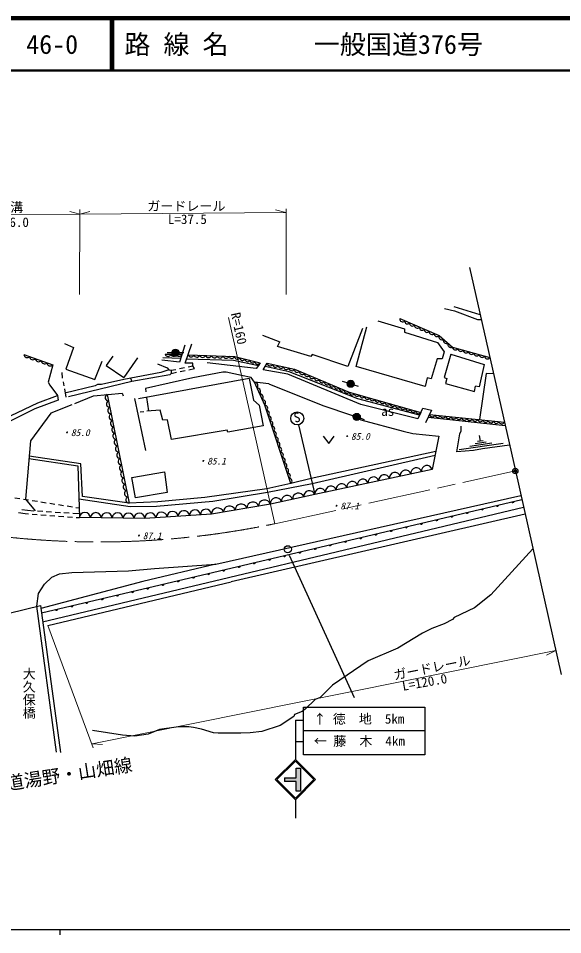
# Model space of a CAD drawing. Units: millimetres, scale not verified. Extents: x 40000 to 680000, y 20000 to 380000.
# Drawn here: x 160014 to 264522, y 204000 to 380000 of the extents above; entities that cross this region are included whole.
import ezdxf
from ezdxf.enums import TextEntityAlignment as Align

# ---------------------------------------------------------------- set-up
doc = ezdxf.new("R2010")
doc.units = ezdxf.units.MM
doc.header["$LTSCALE"] = 1000
doc.header["$PDMODE"] = 32
doc.header["$PDSIZE"] = 500
doc.linetypes.add('CHAIN', pattern=[18.5, 12, -1.5, 3.5, -1.5])
for name, color, linetype, lineweight in [('M-BGD', 7, 'Continuous', 25), ('M-BMK', 2, 'CHAIN', 13), ('M-BMK-SRVR', 3, 'Continuous', 25), ('M-STR-HTXT', 7, 'Continuous', 13), ('M-STR-STRC', 7, 'Continuous', 25), ('M-TTL', 2, 'Continuous', 140), ('M-TTL-BAND', 7, 'Continuous', 25), ('M-TTL-LINE', 7, 'Continuous', 50)]:
    doc.layers.add(name, color=color, linetype=linetype, lineweight=lineweight)
doc.layers.add('M-OTRS', color=6, linetype='Continuous')
doc.layers.add('M-TTL-TXT', color=7, linetype='Continuous')
doc.styles.add('@ＭＳ ゴシック', font='')
doc.styles.add('ＭＳ ゴシック', font='')
doc.styles.get('@ＭＳ ゴシック').set_extended_font_data('@MS Gothic')
doc.styles.get('ＭＳ ゴシック').set_extended_font_data('MS Gothic')

msp = doc.modelspace()

# ---------------------------------------------------------------- hatches: boundary and pattern name
at = {"layer": 'M-BGD'}
for points in [[(190858, 315763, -1), (189492, 315763, -1)], [(223177, 310025, -1), (224476, 309602, -0.41421), (223615, 309164, -0.41421)], [(224337, 303663, -0.41421), (225204, 304089, -0.41421), (225630, 303223, -1)]]:
    msp.add_hatch(color=256, dxfattribs=at).paths.add_polyline_path(points)
at = {"layer": 'M-STR-STRC'}
msp.add_hatch(color=256, dxfattribs=at).paths.add_polyline_path([(213328, 235954), (213328, 234113), (211143, 234113), (211143, 233392), (213360, 233392), (213360, 231535), (214159, 231535), (214159, 235954)])
msp.add_hatch(color=256, dxfattribs=at).paths.add_polyline_path([(213328, 235954), (213328, 234113), (211143, 234113), (211143, 233392), (213360, 233392), (213360, 231535), (214159, 231535), (214159, 235954)])
msp.add_hatch(color=256, dxfattribs=at).paths.add_polyline_path([(213328, 235954), (213328, 234113), (211143, 234113), (211143, 233392), (213360, 233392), (213360, 231535), (214159, 231535), (214159, 235954)])
msp.add_hatch(color=256, dxfattribs=at).paths.add_polyline_path([(213328, 235954), (213328, 234113), (211143, 234113), (211143, 233392), (213360, 233392), (213360, 231535), (214159, 231535), (214159, 235954)])
msp.add_hatch(color=256, dxfattribs=at).paths.add_polyline_path([(213328, 235954), (213328, 234113), (211143, 234113), (211143, 233392), (213360, 233392), (213360, 231535), (214159, 231535), (214159, 235954)])

# ---------------------------------------------------------------- linework, layer by layer
at = {"layer": 'M-BGD'}
for p, q in [((241834, 324245), (243782, 323822)), ((243612, 324669), (248608, 323145)), ((243782, 323822), (248184, 322129)), ((248184, 322129), (248862, 322129)), ((226086, 320435), (223292, 313154)), ((224901, 313154), (226933, 320774)), ((229050, 321875), (234130, 320351)), ((234130, 320351), (234130, 319727)), ((206867, 319165), (210208, 317888)), ((234130, 319727), (240480, 317726)), ((168852, 317557), (170630, 316795)), ((192019, 313796), (193336, 317464)), ((209746, 316964), (210208, 317888)), ((216180, 315017), (209746, 316964)), ((240480, 317726), (241750, 315948)), ((161080, 315438), (166609, 313463)), ((170630, 316795), (169106, 312646)), ((178165, 315101), (176895, 313323)), ((188208, 315478), (191444, 315491)), ((188579, 315799), (189493, 315800)), ((190872, 315799), (191786, 315800)), ((216432, 315434), (216180, 315017)), ((223292, 313154), (216432, 315434)), ((241750, 315948), (241411, 314593)), ((243027, 315478), (241799, 311027)), ((243027, 315478), (249454, 313493)), ((174694, 310614), (176133, 314170)), ((176895, 313323), (180282, 311037)), ((182906, 314763), (180282, 311037)), ((186716, 313662), (188579, 312900)), ((191195, 314676), (187773, 314783)), ((193546, 313743), (192019, 313796)), ((193529, 313252), (193546, 313743)), ((202380, 313154), (196284, 313831)), ((206129, 313329), (205682, 312731)), ((206445, 313844), (206129, 313329)), ((240395, 314593), (239248, 310770)), ((241411, 314593), (240395, 314593)), ((249454, 313493), (248495, 309220)), ((168344, 311969), (168428, 310868)), ((169106, 312646), (174694, 310614)), ((187394, 311969), (180282, 310614)), ((189087, 311545), (181806, 310275)), ((188918, 312477), (187394, 311969)), ((188579, 312900), (188918, 312477)), ((188918, 312477), (189341, 312392)), ((189341, 311799), (189087, 311545)), ((189341, 312392), (190259, 312580)), ((189341, 312392), (189341, 311799)), ((189341, 311799), (190409, 312020)), ((190945, 312721), (191925, 312922)), ((191094, 312161), (192074, 312363)), ((192610, 313063), (193529, 313252)), ((192759, 312505), (193827, 312725)), ((199247, 312053), (193490, 310953)), ((193827, 312725), (193529, 313252)), ((199924, 312053), (199247, 312053)), ((202888, 311376), (199924, 312053)), ((205682, 312731), (202380, 313154)), ((238109, 309259), (224901, 313154)), ((168598, 310191), (168767, 309429)), ((181806, 310275), (169614, 307312)), ((180282, 310614), (175964, 309683)), ((181552, 310868), (181806, 310275)), ((204340, 310803), (183076, 306889)), ((193490, 310953), (184430, 308921)), ((204340, 310803), (205174, 306635)), ((208137, 309767), (218466, 305619)), ((223152, 309995), (222283, 310277)), ((238525, 310924), (238109, 309259)), ((239248, 310770), (238525, 310924)), ((241799, 311027), (242285, 310853)), ((242285, 310853), (241996, 309854)), ((241996, 309854), (247592, 308328)), ((168852, 308836), (169106, 307227)), ((174778, 309429), (168936, 307989)), ((175202, 309683), (174778, 309429)), ((175964, 309683), (175202, 309683)), ((184430, 308921), (184515, 308243)), ((225333, 309285), (224464, 309567)), ((247592, 308328), (247783, 309379)), ((248495, 309220), (247783, 309379)), ((170884, 306042), (174440, 307481)), ((174440, 307481), (179943, 307989)), ((177076, 307725), (181265, 286878)), ((179943, 307989), (180112, 307481)), ((182314, 306973), (184430, 296983)), ((184600, 307143), (185023, 304603)), ((205174, 306635), (206274, 305703)), ((170291, 305788), (166227, 304179)), ((187224, 304772), (184684, 304518)), ((187732, 302825), (187224, 304772)), ((206274, 305703), (207036, 301724)), ((218466, 305619), (223970, 303756)), ((166227, 304179), (162332, 298845)), ((184092, 304433), (183414, 304349)), ((188664, 302909), (187732, 302825)), ((189426, 299099), (188664, 302909)), ((224312, 303633), (223447, 303927)), ((223970, 303756), (225748, 302909)), ((226483, 302895), (225618, 303188)), ((225748, 302909), (233876, 300708)), ((253482, 301756), (238682, 303314)), ((238961, 303913), (253326, 302450)), ((207036, 301724), (200208, 300483)), ((213810, 301893), (216942, 288516)), ((245052, 300793), (245052, 301639)), ((200094, 300877), (189426, 299099)), ((200208, 300483), (200094, 300877)), ((218552, 299762), (219602, 298362)), ((219602, 298362), (220652, 299762)), ((233876, 300708), (235738, 300285)), ((235738, 300285), (240734, 299777)), ((240734, 299777), (239459, 293329)), ((244205, 296729), (244798, 300200)), ((244798, 300200), (245052, 300793)), ((162332, 298845), (161401, 287669)), ((254315, 298049), (249116, 297321)), ((240145, 296797), (216216, 291618)), ((216437, 290673), (240011, 296121)), ((247422, 296983), (244205, 296729)), ((249116, 297321), (247422, 296983)), ((160314, 287706), (159326, 287863)), ((161993, 287441), (161005, 287597)), ((161401, 287669), (163277, 285416)), ((163672, 287175), (162684, 287332)), ((165351, 286910), (164363, 287066)), ((164433, 265802), (256662, 287600)), ((197930, 275167), (256493, 288353)), ((160656, 285639), (161742, 285514)), ((161742, 285514), (162991, 285435)), ((163690, 285390), (164688, 285327)), ((164669, 264080), (256997, 286112)), ((165387, 285283), (166385, 285220)), ((167030, 286644), (166042, 286801)), ((167083, 285175), (168081, 285112)), ((168709, 286379), (167722, 286535)), ((170388, 286114), (169401, 286270)), ((171694, 285907), (171080, 286004)), ((160067, 285054), (161312, 284891)), ((161312, 284891), (161944, 284842)), ((162642, 284789), (163639, 284713)), ((164337, 284660), (165335, 284584)), ((166033, 284531), (167030, 284456)), ((167728, 284402), (168725, 284327)), ((168780, 285068), (169778, 285005)), ((169423, 284273), (170420, 284198)), ((170476, 284960), (171726, 284881)), ((171118, 284144), (171750, 284096)), ((257293, 284795), (200856, 271752)), ((258789, 278134), (250724, 269297)), ((165704, 263362), (200856, 271752)), ((250724, 269297), (247592, 266757)), ((164239, 267224), (168098, 239012)), ((247592, 266757), (243697, 264894)), ((243358, 264555), (241750, 263709)), ((243697, 264894), (243358, 264555)), ((239379, 262777), (237601, 261931)), ((241750, 263709), (239379, 262777)), ((237601, 261931), (232860, 259052)), ((232860, 259052), (227187, 256597)), ((227187, 256597), (220329, 251940)), ((220329, 251940), (217958, 249569)), ((217027, 249146), (215080, 247283)), ((217958, 249569), (217027, 249146)), ((214487, 246860), (213048, 246267)), ((215080, 247283), (214487, 246860)), ((212878, 245929), (210254, 244151)), ((213048, 246267), (212878, 245929)), ((180028, 242288), (174270, 243219)), ((187140, 243389), (184938, 242542)), ((190780, 243897), (187140, 243389)), ((192728, 243897), (190780, 243897)), ((193659, 243812), (192728, 243897)), ((195183, 243473), (193659, 243812)), ((197469, 242796), (195183, 243473)), ((206782, 243050), (204496, 242796)), ((210254, 244151), (206782, 243050)), ((182398, 242119), (180028, 242288)), ((184938, 242542), (182398, 242119)), ((198400, 242711), (197469, 242796)), ((202718, 242711), (198400, 242711)), ((204496, 242796), (202718, 242711))]:
    msp.add_line(p, q, dxfattribs=at)
for points in [[(233253, 322323), (240797, 319084), (243364, 316872), (250542, 314843)], [(191966, 317201), (190980, 313971), (187578, 314375)], [(192589, 315385), (201566, 315057), (206445, 313844)], [(166609, 313463), (165739, 310126), (166055, 309547), (167503, 307546), (167634, 306692), (163207, 304966), (155966, 301411), (153043, 299200), (152227, 300095), (155887, 302412), (163733, 306124), (167503, 307546)], [(192299, 314576), (201306, 314336), (206129, 313329)], [(237296, 304318), (236712, 303083), (225749, 305830), (211741, 311649), (207028, 312465), (207815, 313758)], [(207815, 313758), (213013, 312606), (223558, 308222), (237296, 304318)], [(237035, 303767), (225220, 306933), (212020, 312128), (207422, 313111)], [(251240, 311736), (249823, 311769), (248538, 302937)], [(208137, 309767), (205355, 310092), (204688, 310987), (202888, 311376)], [(212341, 290631), (207321, 305673), (205355, 310092)], [(237296, 304318), (237671, 305150), (239356, 304760), (238217, 302318)], [(181265, 286878), (172345, 288184), (172035, 294421), (162089, 295931)], [(162048, 295436), (171440, 294050), (171750, 284096)], [(239459, 293329), (216942, 288516), (208399, 286664), (197122, 284780), (184296, 283951), (171750, 284096)], [(171638, 287714), (181483, 286260), (186564, 286286), (197333, 287261), (207883, 288964), (216437, 290673)], [(216216, 291618), (212341, 290631), (207730, 289650), (195833, 287998), (186788, 287142), (181265, 286878)], [(167347, 239052), (163587, 267064), (163885, 269559), (165044, 271297), (166465, 272640), (167887, 273298), (170310, 273588), (181184, 273904), (186134, 274299), (197930, 275167), (183896, 271863), (164321, 266622)], [(118458, 256246), (155383, 262072), (155050, 264968), (164239, 267224)]]:
    msp.add_lwpolyline(points, dxfattribs=at)
msp.add_lwpolyline([(181812, 291776), (188078, 292882), (188605, 288933), (182523, 287879)], close=True, dxfattribs=at)
for centre, radius in [((190175, 315763), 683), ((223827, 309813), 683), ((213554, 303164), 1250), ((224984, 303443), 683), ((211752, 278024), 683)]:
    msp.add_circle(centre, radius, dxfattribs=at)
for centre, radius, start, end in [((233776, 322239), 529, 170.88523, 322.6452), ((234718, 321834), 529, 170.88523, 322.6452), ((235661, 321429), 529, 170.88523, 322.6452), ((236604, 321024), 529, 170.88523, 322.6452), ((237547, 320619), 529, 170.88523, 322.6452), ((238490, 320215), 529, 170.88523, 322.6452), ((239433, 319810), 529, 170.88523, 322.6452), ((240376, 319405), 529, 170.88523, 322.6452), ((241354, 318866), 599, 158.63586, 299.87182), ((242210, 318129), 599, 158.63586, 299.87182), ((243066, 317391), 599, 158.63586, 299.87182), ((243919, 316876), 555, 180.41942, 328.00695), ((161711, 315458), 631, 181.81486, 318.87749), ((162816, 315063), 631, 181.81486, 318.87749), ((188747, 315644), 564, 197.09978, 343.35112), ((189825, 315648), 564, 197.09978, 343.35112), ((190904, 315652), 564, 197.09978, 343.35112), ((193158, 315558), 594, 196.96685, 338.84314), ((194280, 315517), 594, 196.96685, 338.84314), ((195402, 315476), 594, 196.96685, 338.84314), ((196524, 315435), 594, 196.96685, 338.84314), ((197646, 315394), 594, 196.96685, 338.84314), ((198768, 315353), 594, 196.96685, 338.84314), ((199890, 315312), 594, 196.96685, 338.84314), ((201012, 315271), 594, 196.96685, 338.84314), ((202082, 315048), 516, 179.01969, 333.06148), ((244944, 316586), 555, 180.41942, 328.00695), ((245970, 316296), 555, 180.41942, 328.00695), ((246995, 316007), 555, 180.41942, 328.00695), ((248020, 315717), 555, 180.41942, 328.00695), ((249046, 315427), 555, 180.41942, 328.00695), ((250071, 315137), 555, 180.41942, 328.00695), ((163922, 314668), 631, 181.81486, 318.87749), ((165028, 314273), 631, 181.81486, 318.87749), ((166134, 313878), 631, 181.81486, 318.87749), ((203058, 314805), 516, 179.01969, 333.06148), ((204033, 314563), 516, 179.01969, 333.06148), ((205009, 314320), 516, 179.01969, 333.06148), ((205985, 314078), 516, 179.01969, 333.06148), ((208368, 313793), 554, 183.66913, 331.33984), ((209408, 313563), 554, 183.66913, 331.33984), ((210448, 313332), 554, 183.66913, 331.33984), ((211487, 313102), 554, 183.66913, 331.33984), ((212527, 312872), 554, 183.66913, 331.33984), ((213545, 312533), 537, 172.19225, 322.65947), ((214504, 312134), 537, 172.19225, 322.65947), ((215462, 311736), 537, 172.19225, 322.65947), ((205366, 309435), 657, 317.00489, 90.96231), ((216421, 311337), 537, 172.19225, 322.65947), ((217380, 310939), 537, 172.19225, 322.65947), ((218338, 310540), 537, 172.19225, 322.65947), ((219297, 310142), 537, 172.19225, 322.65947), ((220256, 309743), 537, 172.19225, 322.65947), ((205858, 308330), 657, 317.00489, 90.96231), ((221214, 309344), 537, 172.19225, 322.65947), ((222173, 308946), 537, 172.19225, 322.65947), ((223131, 308547), 537, 172.19225, 322.65947), ((224083, 308203), 525, 177.92847, 330.3476), ((177338, 307139), 641, 114.07769, 268.64534), ((177584, 305913), 641, 114.07769, 268.64534), ((206349, 307226), 657, 317.00489, 90.96231), ((206841, 306121), 657, 317.00489, 90.96231), ((225064, 307924), 525, 177.92847, 330.3476), ((226046, 307645), 525, 177.92847, 330.3476), ((227027, 307366), 525, 177.92847, 330.3476), ((228008, 307088), 525, 177.92847, 330.3476), ((228989, 306809), 525, 177.92847, 330.3476), ((229971, 306530), 525, 177.92847, 330.3476), ((230952, 306251), 525, 177.92847, 330.3476), ((177830, 304687), 641, 114.07769, 268.64534), ((207347, 305124), 549, 304.22447, 92.68805), ((207682, 304121), 549, 304.22447, 92.68805), ((231933, 305972), 525, 177.92847, 330.3476), ((232914, 305693), 525, 177.92847, 330.3476), ((233896, 305415), 525, 177.92847, 330.3476), ((234877, 305136), 525, 177.92847, 330.3476), ((235858, 304857), 525, 177.92847, 330.3476), ((236839, 304578), 525, 177.92847, 330.3476), ((178077, 303460), 641, 114.07769, 268.64534), ((178323, 302234), 641, 114.07769, 268.64534), ((208016, 303119), 549, 304.22447, 92.68805), ((239488, 303992), 532, 188.58564, 339.78268), ((240514, 303888), 532, 188.58564, 339.78268), ((241540, 303783), 532, 188.58564, 339.78268), ((242566, 303679), 532, 188.58564, 339.78268), ((243592, 303574), 532, 188.58564, 339.78268), ((244618, 303470), 532, 188.58564, 339.78268), ((245644, 303365), 532, 188.58564, 339.78268), ((246670, 303261), 532, 188.58564, 339.78268), ((247696, 303156), 532, 188.58564, 339.78268), ((248722, 303052), 532, 188.58564, 339.78268), ((249748, 302947), 532, 188.58564, 339.78268), ((250774, 302843), 532, 188.58564, 339.78268), ((178570, 301008), 641, 114.07769, 268.64534), ((208351, 302116), 549, 304.22447, 92.68805), ((208686, 301113), 549, 304.22447, 92.68805), ((251801, 302738), 532, 188.58564, 339.78268), ((252827, 302634), 532, 188.58564, 339.78268), ((178816, 299782), 641, 114.07769, 268.64534), ((209020, 300110), 549, 304.22447, 92.68805), ((209355, 299107), 549, 304.22447, 92.68805), ((179062, 298555), 641, 114.07769, 268.64534), ((179309, 297329), 641, 114.07769, 268.64534), ((209690, 298105), 549, 304.22447, 92.68805), ((210024, 297102), 549, 304.22447, 92.68805), ((179555, 296103), 641, 114.07769, 268.64534), ((210359, 296099), 549, 304.22447, 92.68805), ((179802, 294876), 641, 114.07769, 268.64534), ((180048, 293650), 641, 114.07769, 268.64534), ((210694, 295096), 549, 304.22447, 92.68805), ((211029, 294093), 549, 304.22447, 92.68805), ((238446, 293063), 1048, 14.67342, 189.45534), ((180294, 292424), 641, 114.07769, 268.64534), ((211363, 293091), 549, 304.22447, 92.68805), ((211698, 292088), 549, 304.22447, 92.68805), ((230258, 291313), 1048, 14.67342, 189.45534), ((232305, 291751), 1048, 14.67342, 189.45534), ((234352, 292188), 1048, 14.67342, 189.45534), ((236399, 292626), 1048, 14.67342, 189.45534), ((180541, 291198), 641, 114.07769, 268.64534), ((180787, 289971), 641, 114.07769, 268.64534), ((212033, 291085), 549, 304.22447, 92.68805), ((222070, 289563), 1048, 14.67342, 189.45534), ((224117, 290001), 1048, 14.67342, 189.45534), ((226164, 290438), 1048, 14.67342, 189.45534), ((228211, 290876), 1048, 14.67342, 189.45534), ((181034, 288745), 641, 114.07769, 268.64534), ((213759, 287727), 1097, 17.3002, 187.15844), ((215895, 288190), 1097, 17.3002, 187.15844), ((217976, 288688), 1048, 14.67342, 189.45534), ((220023, 289126), 1048, 14.67342, 189.45534), ((181280, 287519), 641, 114.07769, 268.64534), ((205041, 285948), 1154, 17.14065, 181.83013), ((207297, 286324), 1154, 17.14065, 181.83013), ((209488, 286801), 1097, 17.3002, 187.15844), ((211624, 287264), 1097, 17.3002, 187.15844), ((254927, 287248), 256, 205.97808, 0.61732), ((187507, 284085), 1074, 7.63024, 179.76954), ((189645, 284223), 1074, 7.63024, 179.76954), ((191782, 284361), 1074, 7.63024, 179.76954), ((193920, 284499), 1074, 7.63024, 179.76954), ((196058, 284638), 1074, 7.63024, 179.76954), ((198275, 284817), 1154, 17.14065, 181.83013), ((200530, 285194), 1154, 17.14065, 181.83013), ((202786, 285571), 1154, 17.14065, 181.83013), ((246168, 285178), 256, 205.97808, 0.61732), ((249088, 285868), 256, 205.97808, 0.61732), ((252007, 286558), 256, 205.97808, 0.61732), ((172795, 284038), 1047, 1.88481, 176.78528), ((174886, 284013), 1047, 1.88481, 176.78528), ((176977, 283989), 1047, 1.88481, 176.78528), ((179068, 283965), 1047, 1.88481, 176.78528), ((181159, 283941), 1047, 1.88481, 176.78528), ((183250, 283916), 1047, 1.88481, 176.78528), ((185369, 283946), 1074, 7.63024, 179.76954), ((240329, 283798), 256, 205.97808, 0.61732), ((243248, 284488), 256, 205.97808, 0.61732), ((231570, 281728), 256, 205.97808, 0.61732), ((234490, 282418), 256, 205.97808, 0.61732), ((237409, 283108), 256, 205.97808, 0.61732), ((225731, 280348), 256, 205.97808, 0.61732), ((228651, 281038), 256, 205.97808, 0.61732), ((216972, 278277), 256, 205.97808, 0.61732), ((219892, 278967), 256, 205.97808, 0.61732), ((222811, 279658), 256, 205.97808, 0.61732), ((211133, 276897), 256, 205.97808, 0.61732), ((214053, 277587), 256, 205.97808, 0.61732), ((202375, 274827), 256, 205.97808, 0.61732), ((205294, 275517), 256, 205.97808, 0.61732), ((208214, 276207), 256, 205.97808, 0.61732), ((196535, 273447), 256, 205.97808, 0.61732), ((199455, 274137), 256, 205.97808, 0.61732), ((187777, 271377), 256, 205.97808, 0.61732), ((190696, 272067), 256, 205.97808, 0.61732), ((193616, 272757), 256, 205.97808, 0.61732), ((179018, 269307), 256, 205.97808, 0.61732), ((181938, 269997), 256, 205.97808, 0.61732), ((184857, 270687), 256, 205.97808, 0.61732), ((173179, 267927), 256, 205.97808, 0.61732), ((176098, 268617), 256, 205.97808, 0.61732), ((167340, 266547), 256, 205.97808, 0.61732), ((170259, 267237), 256, 205.97808, 0.61732)]:
    msp.add_arc(centre, radius, start, end, dxfattribs=at)
at = {"layer": 'M-BMK'}
msp.add_line((209238, 282928), (255436, 293059), dxfattribs=at)
msp.add_arc((175454, 444216), 164788, 263.70972, 281.83035, dxfattribs=at)
at = {"layer": 'M-BMK-SRVR'}
for p, q in [((246660, 332119), (255436, 293059)), ((255436, 293059), (264212, 253999))]:
    msp.add_line(p, q, dxfattribs=at)
msp.add_circle((255436, 293059), 500, dxfattribs=at)
msp.add_point((255436, 293059), dxfattribs=at)
at = {"layer": 'M-OTRS'}
msp.add_point((255436, 293059), dxfattribs=at)
at = {"layer": 'M-STR-HTXT'}
for p, q in [((171815, 343295), (171730, 326955)), ((211354, 342703), (209418, 343204)), ((211439, 343380), (211439, 326955)), ((171815, 342364), (145732, 342195)), ((171815, 342364), (169880, 342869)), ((171815, 342364), (173742, 342898)), ((211354, 342703), (171815, 342364)), ((200348, 322552), (209238, 282928)), ((165704, 263362), (174355, 239917)), ((174186, 240679), (263182, 258582)), ((263182, 258582), (261390, 257693)), ((174186, 240679), (176182, 240553))]:
    msp.add_line(p, q, dxfattribs=at)
at = {"layer": 'M-STR-STRC'}
for p, q in [((248725, 298788), (248577, 299845)), ((253103, 298326), (244645, 297135)), ((250939, 298380), (246710, 297785)), ((249832, 298584), (247718, 298286)), ((249254, 298862), (248197, 298713)), ((212032, 276917), (224478, 249569)), ((213196, 245223), (214758, 245224)), ((213196, 245223), (213196, 237715)), ((214758, 243205), (238036, 243205)), ((213196, 241110), (214758, 241111)), ((209345, 233791), (213206, 237651)), ((213206, 237651), (217067, 233791)), ((209642, 233791), (213206, 237354)), ((213206, 237354), (216770, 233791)), ((213328, 234113), (213328, 235954)), ((213328, 235954), (214159, 235954)), ((214159, 235954), (214159, 231535)), ((211143, 234113), (211143, 233392)), ((211143, 234113), (213328, 234113)), ((213206, 229930), (209345, 233791)), ((213206, 230227), (209642, 233791)), ((213360, 233392), (211143, 233392)), ((217067, 233791), (213206, 229930)), ((216770, 233791), (213206, 230227)), ((213360, 231535), (213360, 233392)), ((214159, 231535), (213360, 231535)), ((213206, 229930), (213206, 226374))]:
    msp.add_line(p, q, dxfattribs=at)
msp.add_lwpolyline([(214758, 247681), (238036, 247688), (238036, 238538), (214758, 238538)], close=True, dxfattribs=at)
at = {"layer": 'M-TTL'}
msp.add_line((680000, 380000), (40000, 380000), dxfattribs=at)
at = {"layer": 'M-TTL-BAND'}
for p, q in [((40000, 205000), (579000, 205000)), ((168000, 205000), (168000, 204000))]:
    msp.add_line(p, q, dxfattribs=at)
at = {"layer": 'M-TTL-LINE'}
for p, q in [((177750, 380000), (177750, 370000)), ((178250, 380000), (178250, 370000)), ((40000, 370000), (680000, 370000))]:
    msp.add_line(p, q, dxfattribs=at)

# ---------------------------------------------------------------- texts
at = {"layer": 'M-BGD', "style": '@ＭＳ ゴシック'}
msp.add_text('as', height=1833, dxfattribs=at).set_placement((229687, 303092), align=Align.BOTTOM_LEFT)
at = {"layer": 'M-BGD', "style": 'ＭＳ ゴシック'}
for s, height, rotation, p in [('S', 1833, 10.999, (213180, 301790)), ('一般県道湯野・山畑線', 2566, 8.711, (147572, 229384))]:
    msp.add_text(s, height=height, rotation=rotation, dxfattribs=at).set_placement(p, align=Align.BOTTOM_LEFT)
at = {"layer": 'M-BGD', "style": 'ＭＳ ゴシック', "oblique": 15}
for s, p in [('・85.0', (168261, 299368)), ('・85.0', (222038, 298646)), ('・85.1', (194421, 293901)), ('・87.1', (219995, 285287)), ('・87.1', (182056, 279560))]:
    msp.add_text(s, height=1320, dxfattribs=at).set_placement(p, align=Align.BOTTOM_LEFT)
at = {"layer": 'M-BGD', "style": '@ＭＳ ゴシック'}
msp.add_text('大久保橋', height=1833, rotation=270, dxfattribs=at).set_placement((162070, 245381), align=Align.MIDDLE_RIGHT)
at = {"layer": 'M-STR-HTXT', "style": 'ＭＳ ゴシック'}
for s, p in [('ガードレール', (184774, 342475)), ('側溝', (155968, 342261)), ('\u3000L=26.0', (152061, 339383)), ('L=37.5', (188730, 339944))]:
    msp.add_text(s, height=1833, dxfattribs=at).set_placement(p, align=Align.BOTTOM_LEFT)
for s, rotation, p in [('R=160', 282.304, (200261, 323176)), ('ガードレール', 11.374, (232371, 252384)), ('L=120.0', 10.111, (233977, 250289))]:
    msp.add_text(s, height=1833, rotation=rotation, dxfattribs=at).set_placement(p, align=Align.BOTTOM_LEFT)
at = {"layer": 'M-STR-STRC', "style": 'ＭＳ ゴシック'}
for s, p in [('↑ 徳\u3000地\u30005km', (216645, 243980)), ('← 藤\u3000木\u30004km', (216741, 239722))]:
    msp.add_text(s, height=1833, dxfattribs=at).set_placement(p, align=Align.BOTTOM_LEFT)
at = {"layer": 'M-TTL-TXT', "style": 'ＭＳ ゴシック'}
for s, p in [('46-0', (161521, 375000)), ('路 線 名', (180380, 375000)), ('一般国道376号', (216734, 375000))]:
    msp.add_text(s, height=3666, dxfattribs=at).set_placement(p, align=Align.MIDDLE_LEFT)

doc.saveas('drawing.dxf')
